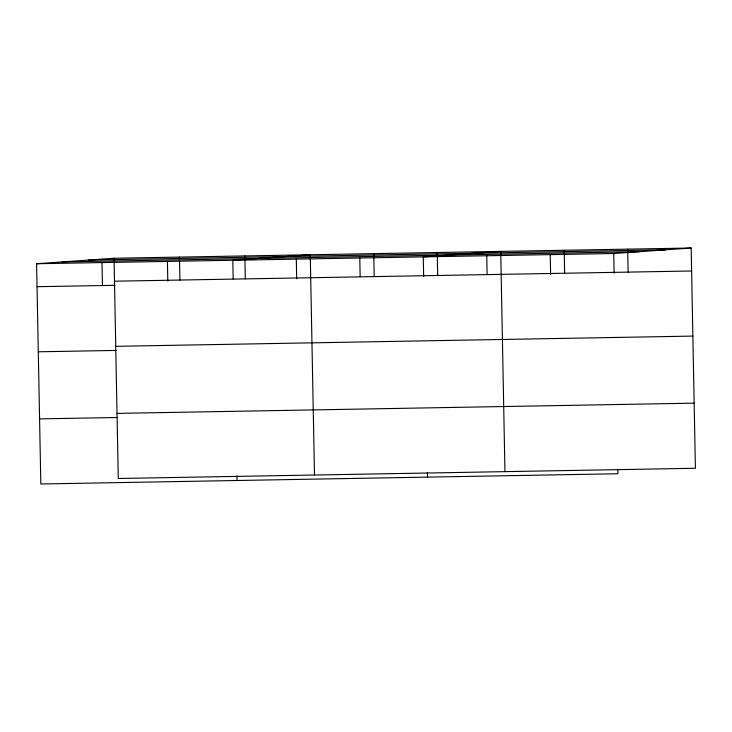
<?xml version="1.0" encoding="UTF-8"?>
<svg xmlns="http://www.w3.org/2000/svg" width="732" height="732" viewBox="0 0 732 732"><rect width="100%" height="100%" fill="white"/><g stroke="black" fill="none" stroke-linecap="round" stroke-linejoin="round"><path stroke-width="1.1" d="M617.863 469.185L617.954 473.75L40.827 483.98L36.6 263.73L114.046 258.25L691.173 248.02L695.4 468.27L118.273 478.49L114.046 258.25M36.6 263.73L613.727 253.51L691.173 248.02M88.49 260.061L665.617 249.832M62.156 261.928L639.283 251.698M114.485 281.207L691.612 270.986M37.039 286.697L114.851 285.324M115.738 346.318L692.865 336.089M38.293 351.799L116.104 350.427M117.029 413.388L694.146 403.158M39.583 418.878L117.395 417.496M627.69 249.145L628.129 272.112M613.727 253.51L614.102 273.192M564.207 250.271L564.647 273.228M550.235 254.626L550.62 274.317M504.952 471.637L500.725 251.396L423.27 256.877L423.654 276.568M486.753 255.752L487.109 274.344M437.233 252.522L437.681 275.479M427.415 472.561L427.497 477.127M373.75 253.647L374.198 276.605M359.787 258.003L360.144 276.595M314.495 475.013L310.267 254.773L232.822 260.253L233.179 278.846M296.304 259.128L296.68 278.819M244.863 255.925L245.302 278.892M236.967 475.937L237.049 480.503M179.459 257.088L179.898 280.054M167.418 261.416L167.793 281.097M102.004 262.578L102.453 285.544"/></g></svg>
